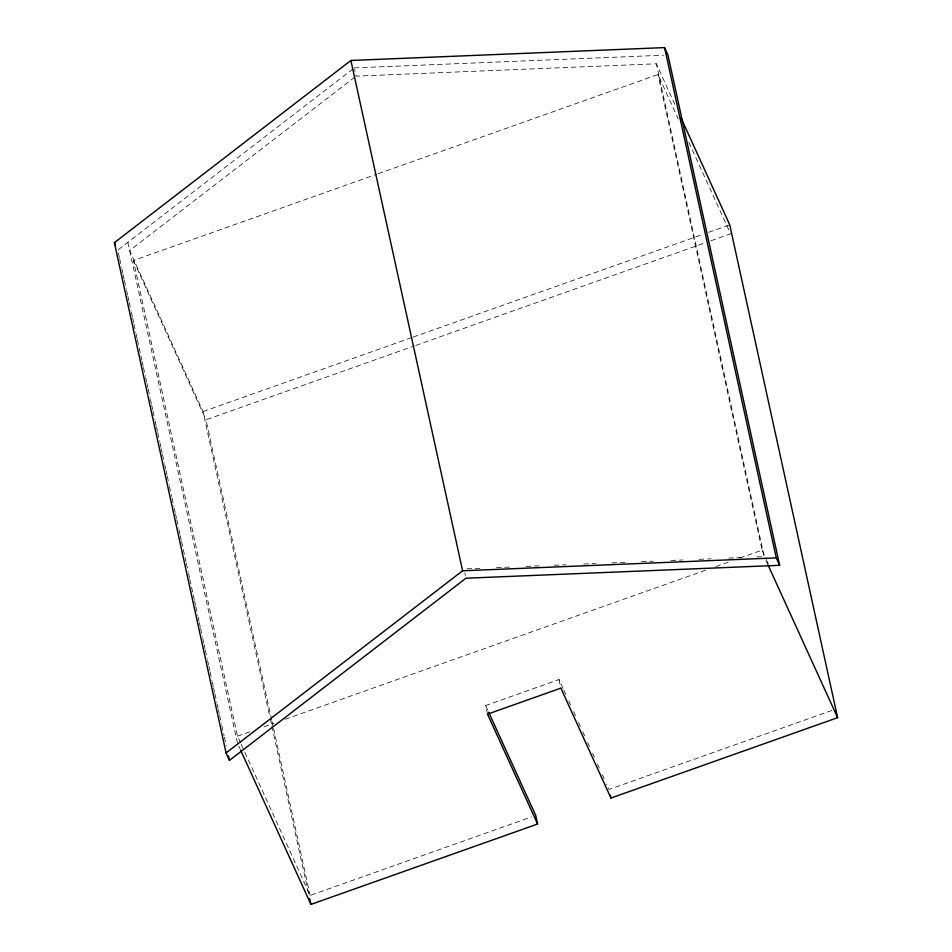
<?xml version="1.0" encoding="UTF-8"?>
<svg xmlns="http://www.w3.org/2000/svg" width="952" height="952" viewBox="0 0 952 952"><rect width="100%" height="100%" fill="white"/><g stroke="black" fill="none" stroke-linecap="round" stroke-linejoin="round"><path stroke-width="0.71" stroke-dasharray="4.76 3.57" d="M353.109 68.806L117.762 250.078L119.345 257.326M354.906 77.029L129.662 250.507L203.05 411.562L269.999 717.403M240.594 742.905L237.512 736.158L133.399 260.503L376.813 174.216M378.206 173.716L657.987 74.53L678.288 119.071M203.05 411.562L411.764 337.567M413.168 337.067L703.135 234.275M708.728 232.288L729.744 224.839M271.689 719.962L205.989 419.784L414.429 345.885M415.822 345.397L705.396 242.736M710.989 240.749L730.577 233.811L688.748 142.026M237.512 736.158L251.506 731.196M264.097 726.733L273.89 723.258M285.076 719.296L706.146 570.01M715.94 566.547L729.922 561.585M739.716 558.11L762.1 550.173L657.987 74.53M487.507 714.143L485.627 705.539L558.991 679.538L563.263 688.915M244.902 752.354L310.102 895.427L531.513 816.935M831.881 710.442L609.078 789.434L606.626 784.079M354.275 67.901L663.508 55.204M674.861 104.387L656.356 63.796L356.084 76.124L354.584 69.27M466.92 568.844L480.224 568.296M496.504 567.63L509.808 567.083M526.087 566.416L539.391 565.869M554.183 565.262L566.023 564.774M583.766 564.048L595.607 563.56M611.874 562.894L626.666 562.287M641.458 561.68L653.286 561.192M671.041 560.466L682.87 559.978M699.149 559.312L710.977 558.824M728.732 558.086L742.048 557.551M756.84 556.932L764.23 556.634L656.356 63.796M762.1 550.173L766.408 559.621M767.026 560.978L768.252 563.679M765.872 560.252L767.717 564.286M563.87 690.259L565.702 694.27M568.76 700.981L570.593 704.992M573.651 711.703L575.484 715.726M578.53 722.425L580.363 726.447M582.814 731.802L584.647 735.825M587.693 742.524L589.526 746.547M592.584 753.246L594.417 757.268M597.463 763.968L599.296 767.99M602.354 774.69L604.187 778.712M485.627 705.539L488.685 712.239M133.399 260.503L205.989 419.784M241.201 744.25L244.283 750.997M238.773 746.059L240.011 748.772M558.991 679.538L560.871 688.129M464.826 572.925L465.397 575.567M272.01 721.414L273.284 727.209M273.593 728.661L310.102 895.427M270.32 718.855L271.582 724.662M271.903 726.102L308.71 894.249M127.865 242.296L237.536 743.357M119.666 258.777L121.57 267.476M121.892 268.928L122.844 273.272M123.153 274.723L124.105 279.067M124.426 280.519L126.33 289.218M126.652 290.669L127.604 295.013M127.913 296.465L128.865 300.82M129.186 302.272L131.09 310.971M131.412 312.411L132.364 316.766M132.673 318.218L133.625 322.561M133.946 324.013L135.85 332.712M136.172 334.164L137.124 338.507M137.433 339.959L140.61 354.453M140.932 355.905L141.884 360.261M142.193 361.7L143.145 366.056M143.466 367.508L145.37 376.207M145.692 377.647L146.644 382.002M146.953 383.454L147.905 387.797M148.226 389.249L150.13 397.948M150.452 399.4L151.404 403.743M151.713 405.195L152.665 409.55M152.986 410.99L154.89 419.689M155.2 421.141L156.152 425.496M156.473 426.948L157.425 431.292M157.746 432.743L159.65 441.442M159.96 442.894L160.912 447.238M161.233 448.69L162.185 453.033M162.506 454.485L164.41 463.184M164.72 464.635L165.672 468.979M165.993 470.431L166.945 474.786M167.266 476.238L169.17 484.925M169.48 486.377L171.705 496.527M172.026 497.979L173.93 506.678M174.24 508.13L175.192 512.473M175.513 513.925L176.465 518.269M176.786 519.721L178.69 528.419M179 529.871L179.952 534.227M180.273 535.667L181.225 540.022M181.546 541.474L184.712 555.968M185.033 557.42L185.985 561.763M186.306 563.215L188.21 571.914M188.52 573.366L189.472 577.709M189.793 579.161L192.97 593.655M193.28 595.107L194.232 599.462M194.553 600.902L195.505 605.258M195.826 606.71L197.73 615.408M198.04 616.86L198.992 621.204M199.313 622.656L200.265 626.999M200.586 628.451L202.49 637.15M202.8 638.602L203.752 642.945M204.073 644.397L205.025 648.752M205.346 650.192L207.25 658.891M207.56 660.343L208.512 664.698M208.833 666.15L209.785 670.494M210.106 671.945L212.01 680.644M212.32 682.096L213.272 686.44M213.593 687.891L214.545 692.235M214.866 693.687L216.77 702.386M217.08 703.837L218.032 708.181M218.353 709.633L219.305 713.988M219.626 715.44L221.53 724.139M221.84 725.579L224.065 735.729M224.386 737.181L226.29 745.88"/><path stroke-width="1.43" d="M114.383 242.653L350.895 60.476L664.567 47.6L667.947 55.026L779.652 565.321L465.98 578.209L229.456 760.374L226.076 752.949L114.383 242.653L115.501 245.128M226.076 752.949L462.601 570.784L776.261 557.896L779.652 565.321M240.618 750.116L310.935 904.4L537.594 824.039L535.714 815.447L488.685 712.239M537.594 824.039L487.507 714.143L560.871 688.129L610.958 798.038L837.617 717.677L729.744 224.839L681.025 117.917M767.931 564.75L837.617 717.677M664.567 47.6L776.261 557.896M610.327 795.17L610.958 798.038M350.895 60.476L462.601 570.784M309.662 898.605L310.935 904.4M228.504 756.031L229.456 760.374"/></g></svg>
